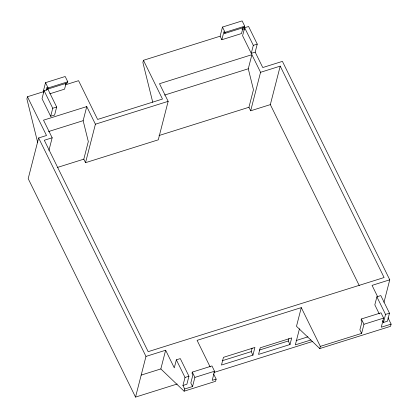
<?xml version="1.0" encoding="UTF-8"?>
<svg xmlns="http://www.w3.org/2000/svg" width="418" height="418" viewBox="0 0 418 418"><rect width="100%" height="100%" fill="white"/><g stroke="black" fill="none" stroke-linecap="round" stroke-linejoin="round"><path stroke-width="0.63" d="M46.184 90.387L46.978 87.299L47.84 89.06L67.502 82.884L67.784 81.782L65.187 76.499L45.525 82.675L43.185 91.803L27.457 96.746L26.893 98.946L37.693 142.507M44.083 90.649L42.025 98.674L50.677 116.293L54.612 115.054L56.67 107.029L48.018 89.41L44.083 90.649L52.741 108.262L50.677 116.293M47.84 89.06L48.122 87.963L45.525 82.675M27.457 96.746L46.502 135.5L38.639 137.971L28.189 178.658L135.531 397.1L177.195 384.006M48.922 150.407L52.166 137.788L43.509 120.17L86.761 106.58L95.414 124.198L85.533 162.686L158.276 139.826L168.156 101.339L159.498 83.725L251.902 54.69L260.56 72.304L250.675 110.791L270.336 104.615L280.217 66.128L260.56 72.304M66.159 82.973L64.576 89.149L49.831 93.784M85.533 162.686L83.804 159.159L88.318 141.566L83.14 120.677L86.761 106.58M243.098 27.374L241.515 33.55L221.853 39.726L223.917 31.7L224.779 33.461L244.441 27.285L244.723 26.182L242.126 20.9L222.465 27.076L220.124 36.204L143.447 60.297L142.883 62.496L152.748 102.269M224.779 33.461L225.062 32.364L222.465 27.076M135.531 397.1L145.976 356.413L38.639 137.971M244.655 27.724L242.597 35.749L251.255 53.368L255.184 52.135L257.242 44.104L248.59 26.491L244.655 27.724L253.313 45.343L251.255 53.368M141.174 375.108L160.836 368.932L165.638 350.237L145.976 356.413M250.675 110.791L248.945 107.269L253.465 89.677L248.282 68.782L251.902 54.69M160.836 368.932L184.113 391.191L184.683 388.996L182.948 385.469L186.883 384.236L188.941 376.205L180.283 358.592L176.354 359.825L174.29 367.856L165.638 350.237M182.948 385.469L185.012 377.444L176.354 359.825M213.577 373.901L216.137 379.11L212.203 380.343L214.549 371.221L211.952 365.933L192.29 372.109L192.008 373.211L192.876 374.972L190.812 382.998L192.546 386.525L184.683 388.996M192.546 386.525L194.887 377.397L192.29 372.109M216.137 379.11L215.573 381.31L184.113 391.191M252.937 355.154L254.912 347.457L223.458 357.343L221.477 365.039L252.937 355.154L251.202 351.632L252.117 348.079M290.008 344.516L291.701 337.916L260.242 347.802L258.549 354.401L290.008 344.516L288.274 340.994L288.89 338.596M210.165 366.962L197.092 340.351L301.289 307.611L296.487 326.306L319.77 348.565L390.543 326.327L391.107 324.128L387.982 317.764M299.466 328.783L295.338 344.86L310.914 339.97M319.77 348.565L320.334 346.37L301.289 307.611M391.107 324.128L381.279 327.216L383.62 318.093L381.023 312.805L361.366 318.981L361.084 320.084L361.946 321.844L359.888 329.87L361.617 333.397L320.334 346.37M361.617 333.397L363.963 324.269L361.366 318.981M382.642 320.752L383.478 322.461L387.413 321.223L389.471 313.197L380.814 295.578L376.884 296.817L374.821 304.842L379.288 313.934M383.97 302.345L389.759 279.814L282.416 61.368L262.76 67.549L255.184 52.135M383.478 322.461L385.537 314.43L376.884 296.817M48.122 87.963L67.784 81.782M225.062 32.364L244.723 26.182M65.265 84.864L78.574 80.684L97.619 119.438L162.492 99.05L143.447 60.297M242.027 29.323L243.715 28.79L244.279 29.934M52.741 108.262L56.67 107.029M253.313 45.343L257.242 44.104M48.54 131.55L83.14 120.677M164.561 95.09L248.282 68.782M52.166 137.788L44.303 140.26L148.176 351.658L384.095 277.526L280.217 66.128M95.414 124.198L168.156 101.339M57.235 167.508L83.804 159.159M159.023 135.526L248.945 107.269M389.759 279.814L372.062 285.374L377.747 296.942M222.214 360.739L251.202 351.632M259.285 350.101L288.274 340.994M296.101 340.555L307.935 336.835M185.012 377.444L188.941 376.205M385.537 314.43L389.471 313.197M194.887 377.397L214.549 371.221M363.963 324.269L383.62 318.093M213.891 372.48L312.769 341.407M270.336 104.615L359.25 285.562M220.124 36.204L221.853 39.726M43.185 91.803L43.681 92.812"/></g></svg>
